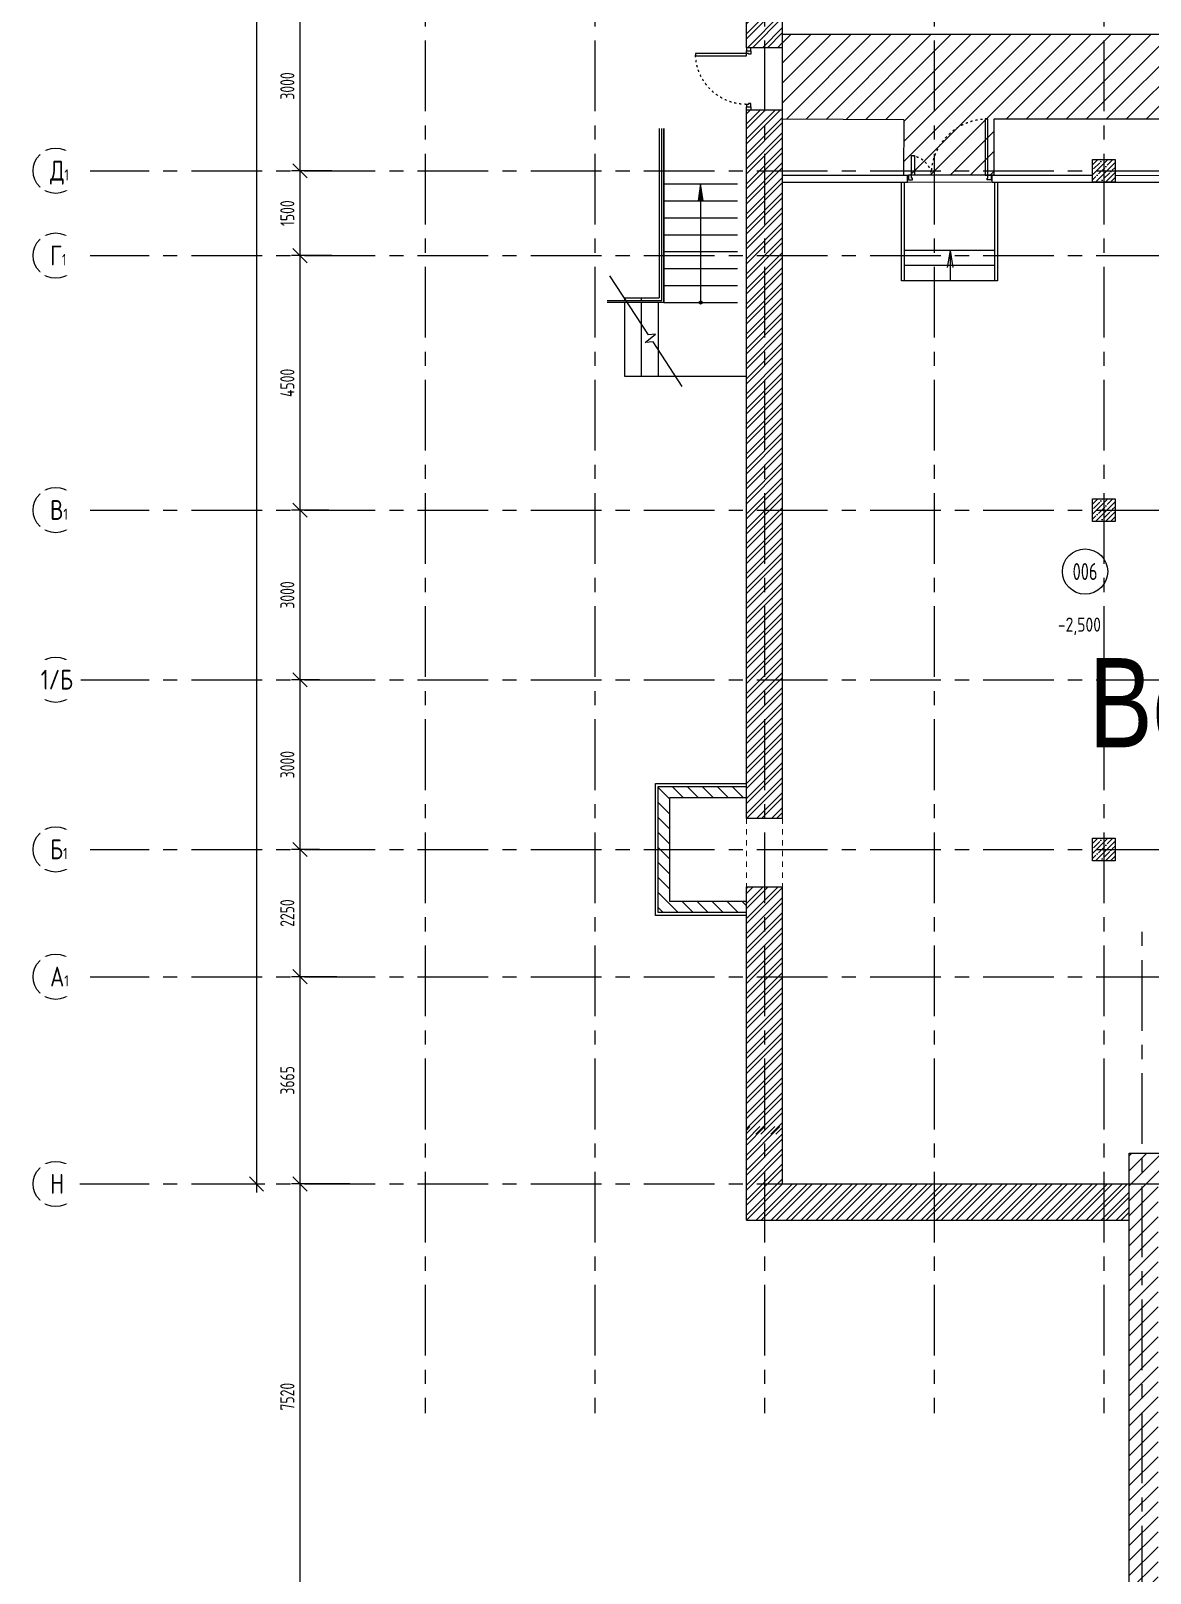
# Model space of a CAD drawing. Header units: millimetres. Extents: x -106726 to 8952771, y -150083 to 686385.
# Drawn here: x -13404 to 6389, y -99401 to -72131 of the extents above; entities that cross this region are included whole.
import ezdxf
from ezdxf import colors
from ezdxf.entities.mleader import LeaderData, LeaderLine
from ezdxf.enums import TextEntityAlignment as Align
from ezdxf.math import Vec2, Vec3

# ---------------------------------------------------------------- set-up
doc = ezdxf.new("R2018")
doc.units = ezdxf.units.MM
for name, pattern in [('ACAD_ISO03W100', [30, 12, -18]), ('CENTER', [2, 1.25, -0.25, 0.25, -0.25]), ('Штрих', [6.35, 3.175, -3.175])]:
    doc.linetypes.add(name, pattern=pattern)
doc.layers.get('Defpoints').update_dxf_attribs({"color": 8})
doc.layers.add('АР_Названия помещений', color=124, linetype='Continuous', lineweight=5, plot=False)
doc.layers.add('АР_Номер помещения', color=1, linetype='Continuous', lineweight=25)
doc.styles.add('ISOCPEUR', font='isocpeur.ttf', dxfattribs={"width": 0.7})
doc.styles.get("Standard").update_dxf_attribs({"font": 'arial.ttf'})
doc.styles.add('ГОСТ 2.304', font='isocpeur.ttf', dxfattribs={"width": 0.7})
doc.dimstyles.new('СПДС', dxfattribs={"dimscale": 100, "dimtxt": 2.5, "dimasz": 2.5, "dimexe": 1.5, "dimexo": 0, "dimgap": 1, "dimtad": 1, "dimdec": 0, "dimrnd": 1, "dimtxsty": 'ГОСТ 2.304', "dimblk": 'OBLIQUE', "dimcen": 2.5, "dimdle": 1.5, "dimadec": 0, "dimazin": 2, "dimtfac": 0.75, "dimtdec": 0, "dimtmove": 1, "dimatfit": 3, "dimfxl": 1, "dimtolj": 1, "dimarcsym": 1})

# ---------------------------------------------------------------- blocks, each defined once
blk = doc.blocks.new('_Oblique')
at = {"color": 8, "linetype": 'ByBlock', "lineweight": -2}
blk.add_line((-0.5, -0.5), (0.5, 0.5), dxfattribs=at)
blk = doc.blocks.new('*D843')
at = {"color": 8, "lineweight": -2, "ltscale": 100, "transparency": 16777216}
for p, q in [((-8643, -100190), (-8643, -92370)), ((-7764, -92520), (-8793, -92520)), ((-7825, -100040), (-8793, -100040))]:
    blk.add_line(p, q, dxfattribs=at)
at = {"layer": 'Defpoints', "color": 0, "ltscale": 100, "transparency": 16777216}
for p in [(-8643, -92520), (-7764, -92520), (-7825, -100040)]:
    blk.add_point(p, dxfattribs=at)
at = {"color": 8, "lineweight": -2, "ltscale": 100, "transparency": 16777216, "xscale": 250, "yscale": 250, "zscale": 250}
for p, rotation in [((-8643, -92520), 90), ((-8643, -100040), 270)]:
    blk.add_blockref('_Oblique', p, dxfattribs=dict(at, rotation=rotation))
at = {"color": 8, "ltscale": 100, "transparency": 16777216, "insert": (-8868, -96280), "char_height": 250, "attachment_point": 5, "rotation": 90, "style": 'ГОСТ 2.304'}
blk.add_mtext('\\A1;7520', dxfattribs=at)
blk = doc.blocks.new('*D844')
at = {"color": 8, "lineweight": -2, "ltscale": 100, "transparency": 16777216}
for p, q in [((-7994, -88855), (-8793, -88855)), ((-8643, -92670), (-8643, -88705)), ((-7764, -92520), (-8793, -92520))]:
    blk.add_line(p, q, dxfattribs=at)
at = {"layer": 'Defpoints', "color": 0, "ltscale": 100, "transparency": 16777216}
for p in [(-8643, -88855), (-7994, -88855), (-7764, -92520)]:
    blk.add_point(p, dxfattribs=at)
at = {"color": 8, "lineweight": -2, "ltscale": 100, "transparency": 16777216, "xscale": 250, "yscale": 250, "zscale": 250}
for p, rotation in [((-8643, -88855), 90), ((-8643, -92520), 270)]:
    blk.add_blockref('_Oblique', p, dxfattribs=dict(at, rotation=rotation))
at = {"color": 8, "ltscale": 100, "transparency": 16777216, "insert": (-8868, -90688), "char_height": 250, "attachment_point": 5, "rotation": 90, "style": 'ГОСТ 2.304'}
blk.add_mtext('\\A1;3665', dxfattribs=at)
blk = doc.blocks.new('*D847')
at = {"color": 8, "lineweight": -2, "ltscale": 100, "transparency": 16777216}
for p, q in [((-8301, -86605), (-8793, -86605)), ((-8643, -89005), (-8643, -86455)), ((-7994, -88855), (-8793, -88855))]:
    blk.add_line(p, q, dxfattribs=at)
at = {"layer": 'Defpoints', "color": 0, "ltscale": 100, "transparency": 16777216}
for p in [(-8643, -86605), (-8301, -86605), (-7994, -88855)]:
    blk.add_point(p, dxfattribs=at)
at = {"color": 8, "lineweight": -2, "ltscale": 100, "transparency": 16777216, "xscale": 250, "yscale": 250, "zscale": 250}
for p, rotation in [((-8643, -86605), 90), ((-8643, -88855), 270)]:
    blk.add_blockref('_Oblique', p, dxfattribs=dict(at, rotation=rotation))
at = {"color": 8, "ltscale": 100, "transparency": 16777216, "insert": (-8868, -87730), "char_height": 250, "attachment_point": 5, "rotation": 90, "style": 'ГОСТ 2.304'}
blk.add_mtext('\\A1;2250', dxfattribs=at)
blk = doc.blocks.new('*D848')
at = {"color": 8, "lineweight": -2, "ltscale": 100, "transparency": 16777216}
for p, q in [((-8301, -83605), (-8793, -83605)), ((-8643, -86755), (-8643, -83455)), ((-8301, -86605), (-8793, -86605))]:
    blk.add_line(p, q, dxfattribs=at)
at = {"layer": 'Defpoints', "color": 0, "ltscale": 100, "transparency": 16777216}
for p in [(-8643, -83605), (-8301, -83605), (-8301, -86605)]:
    blk.add_point(p, dxfattribs=at)
at = {"color": 8, "lineweight": -2, "ltscale": 100, "transparency": 16777216, "xscale": 250, "yscale": 250, "zscale": 250}
for p, rotation in [((-8643, -83605), 90), ((-8643, -86605), 270)]:
    blk.add_blockref('_Oblique', p, dxfattribs=dict(at, rotation=rotation))
at = {"color": 8, "ltscale": 100, "transparency": 16777216, "insert": (-8868, -85105), "char_height": 250, "attachment_point": 5, "rotation": 90, "style": 'ГОСТ 2.304'}
blk.add_mtext('\\A1;3000', dxfattribs=at)
blk = doc.blocks.new('*D849')
at = {"color": 8, "lineweight": -2, "ltscale": 100, "transparency": 16777216}
for p, q in [((-8134, -80605), (-8793, -80605)), ((-8643, -83755), (-8643, -80455)), ((-8301, -83605), (-8793, -83605))]:
    blk.add_line(p, q, dxfattribs=at)
at = {"layer": 'Defpoints', "color": 0, "ltscale": 100, "transparency": 16777216}
for p in [(-8643, -80605), (-8134, -80605), (-8301, -83605)]:
    blk.add_point(p, dxfattribs=at)
at = {"color": 8, "lineweight": -2, "ltscale": 100, "transparency": 16777216, "xscale": 250, "yscale": 250, "zscale": 250}
for p, rotation in [((-8643, -80605), 90), ((-8643, -83605), 270)]:
    blk.add_blockref('_Oblique', p, dxfattribs=dict(at, rotation=rotation))
at = {"color": 8, "ltscale": 100, "transparency": 16777216, "insert": (-8868, -82105), "char_height": 250, "attachment_point": 5, "rotation": 90, "style": 'ГОСТ 2.304'}
blk.add_mtext('\\A1;3000', dxfattribs=at)
blk = doc.blocks.new('*D850')
at = {"color": 8, "lineweight": -2, "ltscale": 100, "transparency": 16777216}
for p, q in [((-8643, -80755), (-8643, -75955)), ((-8080, -76105), (-8793, -76105)), ((-8134, -80605), (-8793, -80605))]:
    blk.add_line(p, q, dxfattribs=at)
at = {"layer": 'Defpoints', "color": 0, "ltscale": 100, "transparency": 16777216}
for p in [(-8643, -76105), (-8080, -76105), (-8134, -80605)]:
    blk.add_point(p, dxfattribs=at)
at = {"color": 8, "lineweight": -2, "ltscale": 100, "transparency": 16777216, "xscale": 250, "yscale": 250, "zscale": 250}
for p, rotation in [((-8643, -76105), 90), ((-8643, -80605), 270)]:
    blk.add_blockref('_Oblique', p, dxfattribs=dict(at, rotation=rotation))
at = {"color": 8, "ltscale": 100, "transparency": 16777216, "insert": (-8868, -78355), "char_height": 250, "attachment_point": 5, "rotation": 90, "style": 'ГОСТ 2.304'}
blk.add_mtext('\\A1;4500', dxfattribs=at)
blk = doc.blocks.new('*D851')
at = {"color": 8, "lineweight": -2, "ltscale": 100, "transparency": 16777216}
for p, q in [((-8080, -74605), (-8793, -74605)), ((-8643, -76255), (-8643, -74455)), ((-8080, -76105), (-8793, -76105))]:
    blk.add_line(p, q, dxfattribs=at)
at = {"layer": 'Defpoints', "color": 0, "ltscale": 100, "transparency": 16777216}
for p in [(-8643, -74605), (-8080, -74605), (-8080, -76105)]:
    blk.add_point(p, dxfattribs=at)
at = {"color": 8, "lineweight": -2, "ltscale": 100, "transparency": 16777216, "xscale": 250, "yscale": 250, "zscale": 250}
for p, rotation in [((-8643, -74605), 90), ((-8643, -76105), 270)]:
    blk.add_blockref('_Oblique', p, dxfattribs=dict(at, rotation=rotation))
at = {"color": 8, "ltscale": 100, "transparency": 16777216, "insert": (-8868, -75355), "char_height": 250, "attachment_point": 5, "rotation": 90, "style": 'ГОСТ 2.304'}
blk.add_mtext('\\A1;1500', dxfattribs=at)
blk = doc.blocks.new('*D852')
at = {"color": 8, "lineweight": -2, "ltscale": 100, "transparency": 16777216}
for p, q in [((-8219, -71605), (-8793, -71605)), ((-8643, -74755), (-8643, -71455)), ((-8080, -74605), (-8793, -74605))]:
    blk.add_line(p, q, dxfattribs=at)
at = {"layer": 'Defpoints', "color": 0, "ltscale": 100, "transparency": 16777216}
for p in [(-8643, -71605), (-8219, -71605), (-8080, -74605)]:
    blk.add_point(p, dxfattribs=at)
at = {"color": 8, "lineweight": -2, "ltscale": 100, "transparency": 16777216, "xscale": 250, "yscale": 250, "zscale": 250}
for p, rotation in [((-8643, -71605), 90), ((-8643, -74605), 270)]:
    blk.add_blockref('_Oblique', p, dxfattribs=dict(at, rotation=rotation))
at = {"color": 8, "ltscale": 100, "transparency": 16777216, "insert": (-8868, -73105), "char_height": 250, "attachment_point": 5, "rotation": 90, "style": 'ГОСТ 2.304'}
blk.add_mtext('\\A1;3000', dxfattribs=at)
blk = doc.blocks.new('*D839')
at = {"color": 8, "lineweight": -2, "ltscale": 100, "transparency": 16777216}
for p, q in [((-9469, -44605), (-9263, -44605)), ((-9413, -44455), (-9413, -92670)), ((-9469, -92520), (-9263, -92520))]:
    blk.add_line(p, q, dxfattribs=at)
at = {"layer": 'Defpoints', "color": 0, "ltscale": 100, "transparency": 16777216}
for p in [(-9469, -44605), (-9469, -92520), (-9413, -92520)]:
    blk.add_point(p, dxfattribs=at)
at = {"color": 8, "lineweight": -2, "ltscale": 100, "transparency": 16777216, "xscale": 250, "yscale": 250, "zscale": 250}
for p, rotation in [((-9413, -44605), 90), ((-9413, -92520), 270)]:
    blk.add_blockref('_Oblique', p, dxfattribs=dict(at, rotation=rotation))
at = {"color": 8, "ltscale": 100, "transparency": 16777216, "insert": (-9638, -68563), "char_height": 250, "attachment_point": 5, "rotation": 90, "style": 'ГОСТ 2.304'}
blk.add_mtext('\\A1;47915', dxfattribs=at)
blk = doc.blocks.new('*U573')
at = {"color": 8}
for points in [[(-55, -80), (-55, 0), (-115, 0), (-115, -40), (-100, -40), (-100, -80), (-55, -80)], [(0, 0), (0, -80), (-55, -80), (-55, 0), (0, 0)], [(-1100, 0), (-1100, -80), (-1045, -80), (-1045, 0), (-1100, 0)], [(-1045, -80), (-1045, 0), (-985, 0), (-985, -40), (-1000, -40), (-1000, -80), (-1045, -80)]]:
    blk.add_lwpolyline(points, dxfattribs=at)
blk.add_lwpolyline([(-100, -80), (-100, -980), (-140, -980), (-140, -80)], close=True, dxfattribs=at)
at = {"color": 8, "linetype": 'ACAD_ISO03W100', "ltscale": 3}
blk.add_arc((-100, -80), 900, 180, 270, dxfattribs=at)
blk = doc.blocks.new('_DotSmall')
at = {"color": 8, "linetype": 'ByBlock', "const_width": 0.5}
blk.add_lwpolyline([(-0.0625, 0, 1), (0.0625, 0, 1)], format="xyb", close=True, dxfattribs=at)
blk = doc.blocks.new('*U387')
at = {"layer": 'АР_Номер помещения', "color": 8}
blk.add_circle((-20229, 600), 400, dxfattribs=at)
at = {"color": 8, "style": 'ISOCPEUR', "width": 0.7, "flags": 1}
blk.add_attdef('КАТЕГОРИЯ', (-499, -2092), '', height=250, dxfattribs=at)
at = {"layer": 'АР_Номер помещения', "color": 8, "style": 'ISOCPEUR', "width": 0.7}
blk.add_attdef('НОМЕР_ПОМЕЩЕНИЯ', text='', height=300, dxfattribs=at).set_placement((-20229, 600), align=Align.MIDDLE_CENTER)
blk = doc.blocks.new('Полуторная_на лестницу')
at = {"color": 8}
for points in [[(75, 80), (75, 1080), (125, 1080), (125, 80)], [(1375, 430), (1375, 80), (1425, 80), (1425, 430)]]:
    blk.add_lwpolyline(points, close=True, dxfattribs=at)
for points in [[(0, 0), (0, 80), (20, 80), (20, 0), (0, 0)], [(20, 80), (20, 0), (90, 0), (90, 30), (75, 30), (75, 80), (20, 80)], [(1480, 80), (1480, 0), (1410, 0), (1410, 30), (1425, 30), (1425, 80), (1480, 80)], [(1500, 0), (1500, 80), (1480, 80), (1480, 0), (1500, 0)]]:
    blk.add_lwpolyline(points, dxfattribs=at)
at = {"color": 8, "linetype": 'ACAD_ISO03W100', "ltscale": 3}
for centre, radius, start, end in [((75, 80), 1000, 0, 90), ((1465, 40), 392, 95.9075, 174.0925)]:
    blk.add_arc(centre, radius, start, end, dxfattribs=at)
blk = doc.blocks.new('*U328')
h = blk.add_hatch(color=8)
h.dxf.hatch_style = 1
edge = h.paths.add_edge_path()
edge.add_arc((0, 0), 27.6, 359.64, 719.64)
h = blk.add_hatch(color=8)
h.dxf.hatch_style = 1
h.paths.add_polyline_path([(1800, -44), (1800, 44), (2100, 0)])
at = {"color": 8}
blk.add_line((2100, 0), (0, 0), dxfattribs=at)
blk.add_lwpolyline([(1800, 44), (1800, -44), (2100, 0), (1800, 44)], dxfattribs=at)
blk.add_circle((0, 0), 27.6, dxfattribs=at)

msp = doc.modelspace()

# ---------------------------------------------------------------- hatches: boundary and pattern name
at = {"ltscale": 100}
h = msp.add_hatch(dxfattribs=at)
h.set_pattern_fill('ANSI32', color=256, scale=500)
h.set_pattern_definition([(45, (346742.01, -175205.68), (-132.58252, 132.58252), []), (45, (346830.4, -175205.68), (-132.58252, 132.58252), [])])
h.paths.add_polyline_path([(-750.1, -72430.3), (-110, -72430.3), (-110.1, -68355), (-750.2, -68865)])
h.paths.add_polyline_path([(-750.1, -86057), (-110.1, -86057), (-110.1, -73530.3), (-750.2, -73530.3)])
h.paths.add_polyline_path([(-110.1, -87267), (-750.1, -87267), (-750.1, -91638.2), (-110.1, -91638.2)])
h = msp.add_hatch(dxfattribs=at)
h.set_pattern_fill('ANSI31', color=256, scale=2000)
h.set_pattern_definition([(45, (-833792.87, -9768.65), (-176.776695, 176.776695), [])])
h.paths.add_polyline_path([(14319.8, -72192), (-110.2, -72192), (-111.5, -73691.4), (2034.6, -73702.4), (2036, -74683.6), (3624.8, -74685), (3624.7, -73691.6), (12186.7, -73691.6), (12186.7, -77968.4), (13461.1, -77968.4), (13461.1, -90448.9), (16856.8, -90449), (16874.8, -89015.3), (15130, -89015.3), (15130, -76270), (14319.8, -76270)])
h = msp.add_hatch(dxfattribs=at)
h.set_pattern_fill('ANSI35', color=256, scale=500)
h.set_pattern_definition([(45, (-951682.16, -34533.53), (-88.388348, 88.388348), []), (45, (-951593.77, -34533.53), (-88.388348, 88.388348), [156.25, -31.25, 0, -31.25])])
h.paths.add_polyline_path([(5769.9, -74405), (5369.9, -74405), (5369.9, -74805), (5769.9, -74805)])
h = msp.add_hatch(dxfattribs=at)
h.set_pattern_fill('ANSI35', color=256, scale=500)
h.set_pattern_definition([(45, (-951682.16, -40533.53), (-88.388348, 88.388348), []), (45, (-951593.77, -40533.53), (-88.388348, 88.388348), [156.25, -31.25, 0, -31.25])])
h.paths.add_polyline_path([(5769.9, -80405), (5369.9, -80405), (5369.9, -80805), (5769.9, -80805)])
h = msp.add_hatch(dxfattribs=at)
h.set_pattern_fill('ANSI31', color=256, scale=1500, angle=90)
h.set_pattern_definition([(135, (85740.5, 237181.2), (-132.58252, -132.58252), [])])
h.paths.add_polyline_path([(-750.2, -85490), (-2310.2, -85489.9), (-2310.4, -87719.9), (-750.2, -87720), (-750.2, -87520), (-2110.3, -87519.9), (-2110.2, -85689.9), (-750.2, -85689.9)])
h = msp.add_hatch(dxfattribs=at)
h.set_pattern_fill('ANSI35', color=256, scale=500)
h.set_pattern_definition([(45, (-951682.16, -46533.53), (-88.388348, 88.388348), []), (45, (-951593.77, -46533.53), (-88.388348, 88.388348), [156.25, -31.25, 0, -31.25])])
h.paths.add_polyline_path([(5769.9, -86405), (5369.9, -86405), (5369.9, -86805), (5769.9, -86805)])
at = {"ltscale": 300}
h = msp.add_hatch(dxfattribs=at)
h.set_pattern_fill('ANSI31', color=256, scale=1500)
h.set_pattern_definition([(45, (331452.74, -175205.68), (-132.58252, 132.58252), [])])
h.paths.add_polyline_path([(6528.9, -92520), (17473.6, -92523.7), (17473.6, -92994.6), (17794.6, -92994.6), (17794.6, -91426.9), (17364.4, -91426.9), (17364.4, -90340.7), (16856.8, -90340.6), (16856.8, -91974.6), (6018.9, -91974.6), (6018.9, -110246.6), (-213.2, -110246.6), (-213.2, -120371.2), (13062.1, -120371.2), (13062.1, -113994.8), (14450.9, -113994.8), (14450.9, -113355.4), (12552.1, -113355.4), (12552.1, -119861.2), (296.8, -119861.2), (296.8, -110756.6), (6018.9, -110756.6), (6018.9, -114009.1), (12552.1, -114009.1), (12552.1, -113499.1), (6528.9, -113499.1), (6528.9, -110301.1)])
at = {"ltscale": 100}
h = msp.add_hatch(dxfattribs=at)
h.set_pattern_fill('ANSI32', color=256, scale=500)
h.set_pattern_definition([(45, (-951676.66, -10382.9), (-132.58252, 132.58252), []), (45, (-951588.28, -10382.9), (-132.58252, 132.58252), [])])
h.paths.add_polyline_path([(-110.2, -91505), (-750.2, -91505), (-750.2, -93160), (6018.9, -93160), (6018.9, -92520), (-110.1, -92520)])

# ---------------------------------------------------------------- linework, layer by layer
at = {"linetype": 'CENTER', "ltscale": 1000}
for p, q in [((-6430.1, -42303.6), (-6430.1, -96574.9)), ((-3430.1, -42303.6), (-3430.1, -96574.9)), ((-430.1, -42303.6), (-430.1, -96574.9)), ((2569.9, -42303.6), (2569.9, -96574.9)), ((5569.9, -42303.6), (5569.9, -96574.9)), ((-12563.8, -74605), (70614.6, -74605)), ((-12563.8, -76105), (70614.6, -76105)), ((-12563.8, -80605), (70614.6, -80605)), ((-12563.8, -83605), (70614.6, -83605)), ((-12563.8, -86605), (70614.6, -86605)), ((6250, -121811.3), (6250, -87927.3)), ((-12563.8, -88855), (70614.6, -88855)), ((-12563.8, -92520), (71033.4, -92520))]:
    msp.add_line(p, q, dxfattribs=at)
at = {"ltscale": 100}
for p, q in [((-110.2, -72430.3), (-110.2, -68355)), ((-750.2, -72430.3), (-750.2, -68865)), ((-110.2, -72192), (14319.8, -72192)), ((-110.2, -73691.6), (-110.2, -72192)), ((-110.2, -72430.3), (-750.2, -72430.3)), ((-750.2, -85929), (-750.2, -73530.3)), ((-110.2, -73530.3), (-750.2, -73530.3)), ((-110.2, -85929), (-110.2, -73530.3)), ((-2295.2, -73855.6), (-2295.2, -76852.2)), ((-2210.2, -76934.9), (-2210.2, -73855.3)), ((2036, -73702.2), (-110.2, -73691.6)), ((2036, -74684), (2040.8, -73702.2)), ((12186.7, -73691.6), (3624.7, -73691.6)), ((3624.7, -73691.6), (3624.7, -74685)), ((-750.2, -74602.9), (-750.2, -74302.9)), ((3624.7, -74685), (2191.4, -74684)), ((-2210.2, -74834.9), (-910.2, -74834.9)), ((-750.2, -75202.9), (-750.2, -74902.9)), ((-2210.2, -75134.9), (-910.2, -75134.9)), ((-2210.2, -75434.9), (-910.2, -75434.9)), ((-750.2, -75802.9), (-750.2, -75502.9)), ((-2210.2, -75734.9), (-910.2, -75734.9)), ((-2210.2, -76034.9), (-910.2, -76034.9)), ((-2210.2, -76334.9), (-910.2, -76334.9)), ((-750.2, -76377.9), (-750.2, -76102.9)), ((-2908.3, -76852.2), (-2908.3, -76901.1)), ((-2908.3, -76852.2), (-2295.2, -76852.2)), ((-2608.3, -76852.2), (-2608.3, -76901.1)), ((-2210.2, -76634.9), (-910.2, -76634.9)), ((-750.2, -76927.9), (-750.2, -76652.9)), ((-2908.3, -76934.9), (-2908.3, -78234.9)), ((-2608.3, -76934.9), (-2608.3, -78234.9)), ((-2308.3, -76934.9), (-2308.3, -78234.9)), ((-2210.2, -76934.9), (-910.2, -76934.9)), ((-2908.3, -78234.9), (-750.2, -78234.9)), ((-750.2, -86057), (-750.2, -85440)), ((-110.2, -86057), (-110.2, -85505)), ((-750.2, -91621.6), (-750.2, -87267)), ((-110.2, -91556.6), (-110.2, -87267)), ((-750.2, -93160), (-750.2, -91440)), ((-110.2, -92520), (-110.2, -91505)), ((-110.2, -92520), (6018.9, -92520)), ((-750.2, -93160), (6018.9, -93160))]:
    msp.add_line(p, q, dxfattribs=at)
at = {"lineweight": 25}
for p, q in [((-2244, -76901.1), (-2244, -73855.6)), ((-2210.2, -73855.6), (-2210.2, -76934.9)), ((-3209.4, -76901.1), (-2244, -76901.1)), ((-2210.2, -76934.9), (-3209.4, -76934.9))]:
    msp.add_line(p, q, dxfattribs=at)
at = {"linetype": 'Continuous', "ltscale": 100}
for p, q in [((-110.2, -74685, -1.4), (2095.7, -74685, -1.1)), ((2095.7, -74805, -1.1), (2095.7, -74685, -1.1)), ((3595.7, -74685, -1.1), (5369.9, -74685, 1.9)), ((3595.7, -74805, -1.1), (3595.7, -74685, -1.1)), ((5769.9, -74685.2, 1.8), (11369.8, -74688.8)), ((-110.2, -74805, -1.4), (2095.7, -74805, -1.1)), ((3595.7, -74805, -1.1), (11249.8, -74805, -1.4))]:
    msp.add_line(p, q, dxfattribs=at)
at = {"lineweight": 25, "ltscale": 100}
for p, q in [((1993.8, -76548), (1993.8, -74805.9)), ((2043.8, -76548), (2043.8, -74805.9)), ((3638.5, -74805), (3638.5, -76548)), ((3688.5, -74805), (3688.5, -76548)), ((2043.8, -76009.1), (3638.5, -76009.1)), ((3638.5, -76277.4), (2043.8, -76277.4)), ((3688.5, -76548), (1993.8, -76548))]:
    msp.add_line(p, q, dxfattribs=at)
at = {"lineweight": 9, "ltscale": 100}
msp.add_line((2095.7, -74805, -1.1), (3595.7, -74805, -1.1), dxfattribs=at)
at = {"linetype": 'Штрих', "lineweight": 9, "ltscale": 30}
for p, q in [((-750.2, -86057), (-750.2, -87267)), ((-110.2, -86057), (-110.2, -87267))]:
    msp.add_line(p, q, dxfattribs=at)
at = {"ltscale": 100}
for points in [[(5369.9, -74405), (5769.9, -74405), (5769.9, -74805), (5369.9, -74805)], [(5369.9, -80405), (5769.9, -80405), (5769.9, -80805), (5369.9, -80805)], [(5369.9, -86405), (5769.9, -86405), (5769.9, -86805), (5369.9, -86805)]]:
    msp.add_lwpolyline(points, close=True, dxfattribs=at)
at = {"lineweight": 25, "ltscale": 100, "elevation": -2}
for points in [[(2850.4, -76013.6), (2800.1, -76314)], [(2850.4, -76013.6), (2900.7, -76314)], [(2850.4, -76013.6), (2850.4, -76552.5)]]:
    msp.add_lwpolyline(points, dxfattribs=at)
msp.add_lwpolyline([(-1885.6, -78418), (-2400.8, -77629.2), (-2539.6, -77643), (-2358.4, -77495.3), (-2482.5, -77504.2), (-3163.8, -76461.1)])
at = {"ltscale": 0.25}
msp.add_lwpolyline([(-750.2, -87770), (-2360.4, -87769.9), (-2360.1, -85439.9), (-750.2, -85440)], dxfattribs=at)
at = {"ltscale": 100}
for points in [[(-750.2, -87720), (-2310.3, -87719.9), (-2310.2, -85489.9), (-750.2, -85490)], [(-2110.2, -85689.9), (-2110.3, -87519.9), (-750.2, -87520)], [(-750.2, -85689.9), (-2110.2, -85689.9)], [(-110.2, -86057), (-750.2, -86057)], [(-750.2, -87267), (-110.2, -87267)], [(-213.2, -120371.2), (-213.2, -110246.6), (6018.9, -110246.6), (6018.9, -91974.6), (16856.8, -91974.6)]]:
    msp.add_lwpolyline(points, dxfattribs=at)
at = {"ltscale": 0.5}
for centre in [(-12963.8, -74605), (-12963.8, -76105), (-12963.8, -80605), (-12963.8, -83605), (-12963.8, -86605), (-12963.8, -88855), (-12963.8, -92520)]:
    msp.add_circle(centre, 400, dxfattribs=at)

# ---------------------------------------------------------------- block references
at = {"xscale": -1, "rotation": 270}
msp.add_blockref('*U573', (-670.2, -72430.3), dxfattribs=at)
at = {"xscale": -1}
msp.add_blockref('Полуторная_на лестницу', (3595.7, -74765, -1.1), dxfattribs=at)
at = {"ltscale": 100, "rotation": 90}
msp.add_blockref('*U328', (-1560.2, -76934.9), dxfattribs=at)
ref = msp.add_blockref('*U387', (25467.3, -82291.2, 2))
ref.add_attrib('НОМЕР_ПОМЕЩЕНИЯ', '006', dxfattribs={"layer": 'АР_Номер помещения', "color": 8, "height": 300, "style": 'ISOCPEUR', "width": 0.7}).set_placement((5238.5, -81691.2, 2), align=Align.MIDDLE_CENTER)
lines = msp.add_mtext('\\W0.8000;Венткамера', dxfattribs={"layer": 'АР_Названия помещений', "color": 8, "insert": (5306.5, -83221.2), "char_height": 1576.782, "width": 926.94, "attachment_point": 1})
ref.add_attrib('ИМЯ_ПОМЕЩЕНИЯ', '', (5306.5, -83221.2), dxfattribs={"flags": 104}).embed_mtext(lines)

# ---------------------------------------------------------------- dimensions: what is measured, and where the dimension line sits
at = {"ltscale": 100}
for base, p1, p2, picture, middle in [((-9413.3, -92520), (-9469.1, -44605), (-9469.1, -92520), '*D839', (-9638.3, -68562.5)), ((-8642.7, -71605), (-8079.8, -74605), (-8219.3, -71605), '*D852', (-8867.7, -73105)), ((-8642.7, -74605), (-8079.8, -76105), (-8079.8, -74605), '*D851', (-8867.7, -75355)), ((-8642.7, -76105), (-8133.8, -80605), (-8079.8, -76105), '*D850', (-8867.7, -78355)), ((-8642.7, -80605), (-8300.8, -83605), (-8133.8, -80605), '*D849', (-8867.7, -82105)), ((-8642.7, -83605), (-8300.8, -86605), (-8300.8, -83605), '*D848', (-8867.7, -85105)), ((-8642.7, -86605), (-7993.9, -88855), (-8300.8, -86605), '*D847', (-8867.7, -87730)), ((-8642.7, -88855), (-7764, -92520), (-7993.9, -88855), '*D844', (-8867.7, -90687.5)), ((-8642.7, -92520), (-7824.9, -100040), (-7764, -92520), '*D843', (-8867.7, -96280))]:
    dim = msp.add_linear_dim(base=base, p1=p1, p2=p2, angle=90, dimstyle='СПДС', override={"dimclrd": 8, "dimclre": 8, "dimclrt": 8}, dxfattribs=at)
    dim.commit()
    dim.dimension.update_dxf_attribs({"geometry": picture, "text_midpoint": middle})

# ---------------------------------------------------------------- leaders
ml = msp.add_multileader_mtext('Standard')
ml.set_content('{\\W0.8;-2,500}', color=8, style='ISOCPEUR')
ml.set_leader_properties(color=8, linetype='Continuous', lineweight=-1)
ml.set_arrow_properties(name='DOTSMALL')
ml.build(insert=Vec2(0, 0))
ml.multileader.update_dxf_attribs({"has_text_frame": 1, "text_left_attachment_type": 4, "text_right_attachment_type": 4, "dogleg_length": 100, "arrow_head_size": 180})
ctx = ml.context
ctx.base_point, ctx.char_height, ctx.arrow_head_size, ctx.landing_gap_size, ctx.plane_origin = Vec3(4708.8, -82837.6), 250, 180, 50, Vec3(4627.4, -84105.2)
ctx.left_attachment, ctx.right_attachment = 4, 4
notes = []
notes.append((ctx, [(0, (0, 0, 0), (0, 0), (1, 0), 1, [])]))
ctx.mtext.insert, ctx.mtext.width, ctx.mtext.line_spacing_style, ctx.mtext.flow_direction = Vec3(4758.8, -82504.3), 852.697, 2, 5
ml = msp.add_multileader_mtext('Standard')
ml.set_content('{\\W0.8;-2,800}', color=8, style='ISOCPEUR')
ml.set_leader_properties(color=8, linetype='Continuous', lineweight=-1)
ml.set_arrow_properties(name='DOTSMALL')
ml.build(insert=Vec2(0, 0))
ml.multileader.update_dxf_attribs({"has_text_frame": 1, "text_left_attachment_type": 4, "text_right_attachment_type": 4, "dogleg_length": 100, "arrow_head_size": 180})
ctx = ml.context
ctx.base_point, ctx.char_height, ctx.arrow_head_size, ctx.landing_gap_size, ctx.plane_origin = Vec3(35449.5, -99089.5, 0), 250, 180, 50, Vec3(35368.1, -100367.6, 0)
ctx.left_attachment, ctx.right_attachment = 4, 4
notes.append((ctx, [(0, (0, 0, 0), (0, 0), (1, 0), 1, [])]))
ctx.mtext.insert, ctx.mtext.width, ctx.mtext.defined_height, ctx.mtext.line_spacing_style, ctx.mtext.flow_direction = Vec3(35499.5, -98756.2, 0), 769.989, 343.9, 2, 5
ml = msp.add_multileader_mtext('Standard')
ml.set_content('{\\W0.8;-2,300}', color=8, style='ISOCPEUR')
ml.set_leader_properties(color=8, linetype='Continuous', lineweight=-1)
ml.set_arrow_properties(name='DOTSMALL')
ml.build(insert=Vec2(0, 0))
ml.multileader.update_dxf_attribs({"has_text_frame": 1, "text_left_attachment_type": 4, "text_right_attachment_type": 4, "dogleg_length": 100, "arrow_head_size": 180})
ctx = ml.context
ctx.base_point, ctx.char_height, ctx.arrow_head_size, ctx.landing_gap_size, ctx.plane_origin = Vec3(43950.7, -102790.7, 0), 250, 180, 50, Vec3(43869.3, -104068.9, 0)
ctx.left_attachment, ctx.right_attachment = 4, 4
notes.append((ctx, [(0, (0, 0, 0), (0, 0), (1, 0), 1, [])]))
ctx.mtext.insert, ctx.mtext.width, ctx.mtext.defined_height, ctx.mtext.line_spacing_style, ctx.mtext.flow_direction = Vec3(44000.7, -102457.4, 0), 769.989, 343.9, 2, 5
for ctx, leaders in notes:
    for number, flags, end, landing, length, lines in leaders:
        leader = LeaderData()
        leader.index, (leader.has_last_leader_line, leader.has_dogleg_vector, leader.attachment_direction) = number, flags
        leader.last_leader_point, leader.dogleg_vector, leader.dogleg_length = Vec3(end), Vec3(landing), length
        for number, points, colour, breaks in lines:
            line = LeaderLine()
            line.index, line.vertices, line.color, line.breaks = number, Vec3.list(points), colors.encode_raw_color(colour), breaks
            leader.lines.append(line)
        ctx.leaders.append(leader)

# ---------------------------------------------------------------- next in the draw order: texts
at = {"char_height": 350, "width": 528.82, "attachment_point": 1, "line_spacing_factor": 1.149209, "style": 'ГОСТ 2.304', "bg_fill": 2}
for s, insert in [('{\\W0.8;Д\\H0.57143x;1}', (-13063.6, -74427.2)), ('{\\W0.8;Г\\H0.57143x;1}', (-13063.6, -75927.2)), ('{\\W0.8;В\\H0.57143x;1}', (-13063.6, -80427.2)), ('{\\W0.8;1/Б}', (-13228.5, -83427.2)), ('{\\W0.8;Б\\H0.57143x;1}', (-13063.6, -86427.2)), ('{\\W0.8;А\\H0.57143x;1}', (-13063.6, -88677.2))]:
    msp.add_mtext(s, dxfattribs=dict(at, insert=insert))
at = {"insert": (-13063.6, -92342.2), "char_height": 350, "attachment_point": 1, "line_spacing_factor": 1.149209, "style": 'ГОСТ 2.304', "bg_fill": 2}
msp.add_mtext('{\\W0.8;Н}', dxfattribs=at)

doc.saveas('drawing.dxf')
